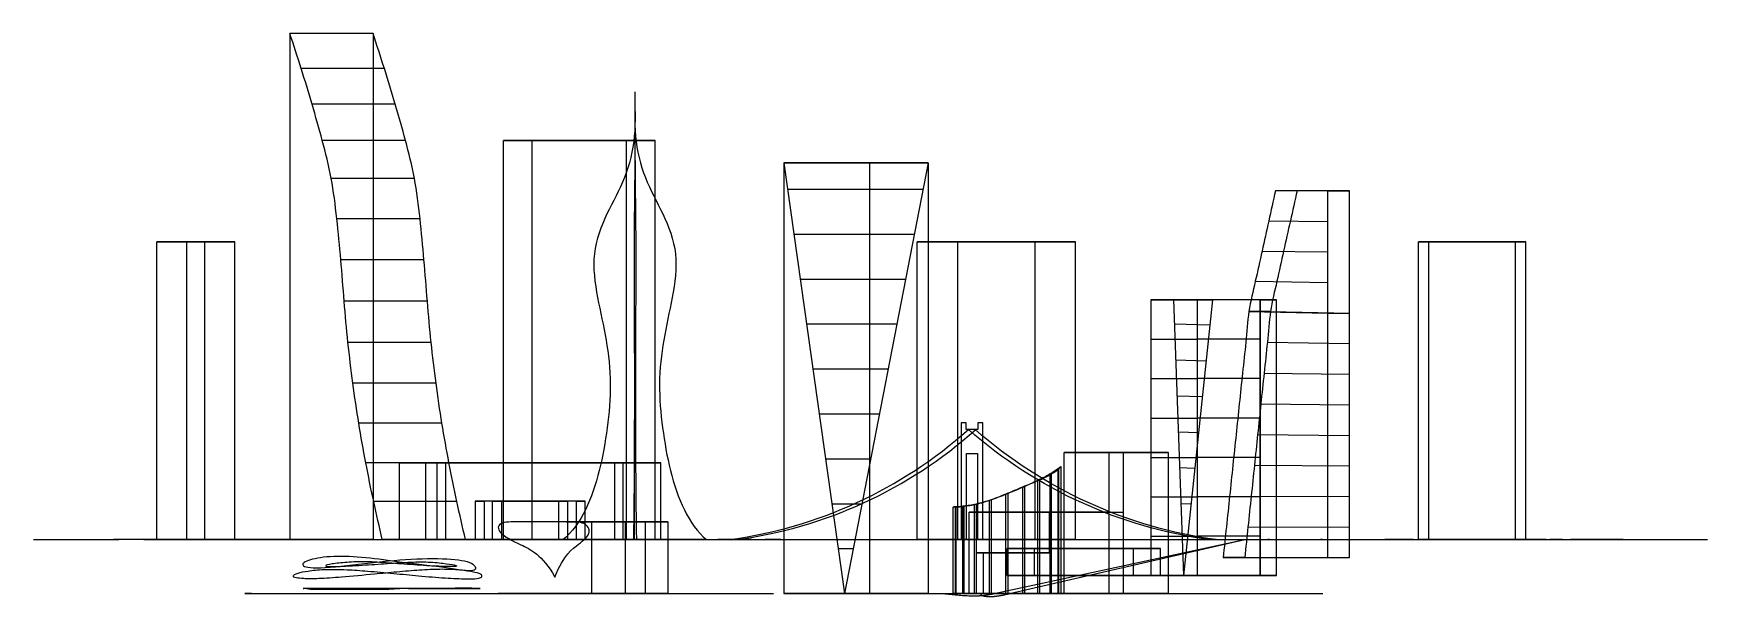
# Model space of a CAD drawing. Header units: metres. Extents: x -146.9 to -53.7, y -6.2 to 25.1.
import ezdxf

# ---------------------------------------------------------------- set-up
doc = ezdxf.new("R2010")
doc.units = ezdxf.units.M
doc.layers.add('road', color=7, linetype='Continuous', true_color=0xffffff)
doc.layers.add('Theme-color-buildings', color=3, linetype='Continuous', true_color=0x00ff00)

msp = doc.modelspace()

# ---------------------------------------------------------------- linework, layer by layer
at = {"layer": 'road'}
for p, q in [((-95.248, 3.426, 386.698), (-95.248, 3.053, 386.698)), ((-94.972, 3.426, 385.823), (-95.248, 3.426, 386.698)), ((-95.248, 3.053, 386.698), (-95.248, -3.067, 386.698)), ((-94.972, 3.053, 385.823), (-94.972, 3.426, 385.823)), ((-94.323, 3.053, 383.762), (-94.972, 3.053, 385.823)), ((-94.323, 3.426, 383.762), (-94.323, 3.053, 383.762)), ((-94.048, 3.426, 382.887), (-94.323, 3.426, 383.762)), ((-94.048, 3.053, 382.887), (-94.048, 3.426, 382.887)), ((-94.048, -3.067, 382.887), (-94.048, 3.053, 382.887)), ((-94.948, 1.728, 385.745), (-94.348, 1.728, 383.84)), ((-94.948, -3.067, 385.745), (-94.948, 1.728, 385.745)), ((-94.348, 1.728, 383.84), (-94.348, -3.067, 383.84)), ((-146.877, -3.067, 384.071), (-142.12, -3.067, 382.082)), ((-133.799, -3.067, 388.908), (-142.415, -3.067, 381.838)), ((-132.268, -3.067, 388.51), (-142.149, -3.067, 380.406)), ((-140.736, -3.067, 396.636), (-133.414, -3.067, 391.392)), ((-112.566, -3.067, 378.19), (-106.905, -3.067, 375.02)), ((-110.257, -3.067, 378.719), (-106.267, -3.067, 376.475)), ((-106.905, -3.067, 375.02), (-108.788, -3.067, 354.347)), ((-106.267, -3.067, 376.475), (-105.791, -3.067, 376.212)), ((-105.278, -3.067, 375.246), (-106.151, -3.067, 365.665)), ((-105.301, -3.067, 364.585), (-86.322, -3.067, 361.77)), ((-95.248, -3.067, 386.698), (-94.948, -3.067, 385.745)), ((-94.348, -3.067, 383.84), (-94.048, -3.067, 382.887)), ((-93.42, -6.067, 396.888), (-79.465, -3.067, 403.144)), ((-92.557, -6.067, 395.082), (-79.47, -3.067, 400.989)), ((-79.705, -3.067, 412.255), (-78.192, -3.067, 406.403)), ((-76.419, -3.067, 398.934), (-75.248, -3.067, 393.653)), ((-73.695, -3.067, 387.276), (-72.461, -3.067, 382.776)), ((-72.461, -3.067, 382.776), (-70.86, -3.067, 377.534)), ((-71.612, -3.067, 387.936), (-70.617, -3.067, 383.159)), ((-70.754, -3.067, 392.012), (-65.875, -3.067, 393.181)), ((-70.08, -3.067, 390.916), (-66.146, -3.067, 391.87)), ((-68.617, -3.067, 375.137), (-68.185, -3.067, 373.581)), ((-62.696, -3.067, 402.728), (-62.848, -3.067, 397.602)), ((-61.119, -3.067, 402.12), (-61.331, -3.067, 398.224)), ((-59.542, -3.067, 393.377), (-53.717, -3.067, 394.591)), ((-58.41, -3.067, 394.839), (-53.865, -3.067, 395.76)), ((-118.967, -6.067, 395.322), (-115.504, -6.067, 396.808)), ((-117.965, -6.067, 394.312), (-115.926, -6.067, 395.188)), ((-115.926, -6.067, 395.188), (-113.286, -6.067, 392.506)), ((-114.467, -6.067, 395.723), (-112.338, -6.067, 393.541)), ((-101.724, -6.067, 394.759), (-100.129, -6.067, 391.511)), ((-100.218, -6.067, 413.131), (-96.314, -6.067, 398.475)), ((-97.694, -6.067, 396.134), (-100.083, -6.067, 395.161)), ((-99.536, -6.067, 393.84), (-98.662, -6.067, 392.042)), ((-97.23, -6.067, 394.762), (-99.536, -6.067, 393.84))]:
    msp.add_line(p, q, dxfattribs=at)
at = {"layer": 'road', "extrusion": (-0.266201, -0.079163, 0.960661)}
for centre in [(-54.637, 9.465, 395.288), (-54.521, 9.494, 393.98)]:
    msp.add_arc(centre, 27.046, 351.44272, 24.17623, dxfattribs=at)
at = {"layer": 'road', "extrusion": (0.276675, 0.009309, -0.960918)}
msp.add_arc((26.468, 33.815, -396.593), 27.148, 189.24957, 221.83574, dxfattribs=at)
at = {"layer": 'road', "extrusion": (0.284952, 0.019505, -0.958343)}
msp.add_arc((29.108, 38.373, -395.042), 27.144, 191.14824, 223.74241, dxfattribs=at)
at = {"layer": 'road', "extrusion": (0, -1, 0)}
for centre, radius, start, end in [((41.467, 643.824, 3.067), 305.449, 233.86712, 239.72541), ((55.821, 667.364, 3.067), 334.638, 236.32041, 239.33936), ((-80.968, 405.609, 3.067), 2.887, 301.37477, 15.95911), ((-77.847, 392.957, 3.067), 2.69, 293.06815, 14.99988), ((284.197, 454.202, 3.067), 361.954, 186.93842, 189.64322), ((-71.015, 393.619, 3.067), 1.628, 181.72572, 279.24351), ((-69.112, 388.535, 3.067), 2.57, 112.12031, 193.46276), ((84.247, 417.519, 3.067), 158.63, 192.50982, 195.49639), ((-70.239, 400.489, 6.067), 25.369, 201.31817, 208.98534)]:
    msp.add_arc(centre, radius, start, end, dxfattribs=at)
at = {"layer": 'road', "extrusion": (0, 1, 0)}
for centre, radius, start, end in [((-245.627, -677.101, -3.067), 1114.632, 69.989741, 71.22637), ((130.759, 387.062, -3.067), 2.091, 43.8162, 118.80863), ((-114.783, -301.801, -3.067), 718.519, 69.973758, 71.353777), ((115.081, 379.301, -3.067), 0.327, 140.79474, 245.28664), ((112.873, 377.635, -3.067), 0.634, 69.49009, 118.96395), ((112.214, 380.581, -3.067), 0.629, 249.74149, 299.43148), ((-65.556, -151.481, -3.067), 560.345, 71.52674, 75.28348), ((110.015, 378.925, -3.067), 0.318, 319.47565, 65.66896), ((-67.523, -153.726, -3.067), 561.775, 71.56289, 75.14536), ((105.155, 365.575, -3.067), 1, 278.43799, 5.20316), ((106.274, 375.337, -3.067), 1, 118.88035, 185.20316), ((67.354, 397.44, -3.067), 4.509, 177.93669, 250.85352), ((58.512, 390.265, -3.067), 3.278, 359.62198, 71.69764)]:
    msp.add_arc(centre, radius, start, end, dxfattribs=at)
at = {"layer": 'road', "extrusion": (2.54481e-15, 1, -3.93901e-16)}
msp.add_open_spline([(-133.799, -3.067, 388.908), (-133.46, -3.067, 389.171), (-132.892, -3.067, 390.257), (-133.145, -3.067, 391.22), (-133.414, -3.067, 391.392)], degree=3, dxfattribs=at)
at = {"layer": 'road', "extrusion": (-7.28809e-16, -1, -1.51408e-15)}
msp.add_open_spline([(-79.47, -3.067, 400.989), (-78.898, -3.067, 401.258), (-77.438, -3.067, 401.185), (-76.571, -3.067, 399.68), (-76.419, -3.067, 398.934)], degree=3, dxfattribs=at)
at = {"layer": 'road', "extrusion": (-5.95318e-18, -1, -2.30515e-16)}
msp.add_open_spline([(-76.498, -3.067, 389.275), (-75.945, -3.067, 389.432), (-74.644, -3.067, 389.227), (-73.858, -3.067, 387.938), (-73.695, -3.067, 387.276)], degree=3, dxfattribs=at)
at = {"layer": 'road', "extrusion": (2.87671e-17, -1, -1.08935e-16)}
msp.add_open_spline([(-66.146, -3.067, 391.87), (-65.4, -3.067, 392.067), (-64.354, -3.067, 391.692), (-63.63, -3.067, 390.647), (-63.249, -3.067, 389.794), (-63.156, -3.067, 389.05), (-63.178, -3.067, 388.578)], degree=3, knots=[0, 0, 0, 0, 2.642357, 3.302946, 3.963535, 5.284713, 5.284713, 5.284713, 5.284713], dxfattribs=at)
at = {"layer": 'road', "extrusion": (9.25745e-17, -1, 3.13494e-17)}
msp.add_open_spline([(-63.178, -3.067, 388.578), (-63.391, -3.067, 383.772), (-63.888, -3.067, 377.981), (-63.763, -3.067, 376.14), (-58.088, -3.067, 373.55)], degree=3, knots=[6.139837, 6.139837, 6.139837, 6.139837, 15.175863, 30.351727, 30.351727, 30.351727, 30.351727], dxfattribs=at)
at = {"layer": 'road', "extrusion": (-1.59746e-15, -1, -1.73318e-16)}
msp.add_open_spline([(-61.79, -3.067, 390.243), (-61.842, -3.067, 389.388), (-61.978, -3.067, 387.203), (-62.182, -3.067, 384.151), (-62.375, -3.067, 381.479), (-62.481, -3.067, 379.913), (-62.507, -3.067, 379.128), (-62.491, -3.067, 378.758), (-62.467, -3.067, 378.548), (-62.42, -3.067, 378.304), (-62.269, -3.067, 377.92), (-61.893, -3.067, 377.453), (-61.262, -3.067, 376.908), (-60.351, -3.067, 376.3), (-59.091, -3.067, 375.614)], degree=3, knots=[10.747573, 10.747573, 10.747573, 10.747573, 13.074413, 16.695908, 19.063273, 20.363454, 20.968499, 21.206299, 21.379405, 21.555529, 21.9031, 22.566304, 23.394401, 28.078996, 28.078996, 28.078996, 28.078996], dxfattribs=at)
at = {"layer": 'road', "extrusion": (2.76312e-16, -1, -5.78851e-16)}
msp.add_open_spline([(-58.41, -3.067, 394.839), (-59.146, -3.067, 394.663), (-60.193, -3.067, 395.057), (-60.904, -3.067, 396.126), (-61.275, -3.067, 396.996), (-61.358, -3.067, 397.75), (-61.331, -3.067, 398.224)], degree=3, knots=[0, 0, 0, 0, 2.657137, 3.321421, 3.985705, 5.314273, 5.314273, 5.314273, 5.314273], dxfattribs=at)
at = {"layer": 'road', "extrusion": (-1.21829e-17, -1, 2.98171e-17)}
msp.add_open_spline([(-134.739, -6.067, 395.932), (-135.635, -6.067, 399.601), (-134.059, -6.067, 403.307), (-131.523, -6.067, 404.627), (-126.437, -6.067, 403.359), (-119.33, -6.067, 395.474), (-110.682, -6.067, 387.325), (-107.463, -6.067, 383.382), (-105.829, -6.067, 382.145), (-105.693, -6.067, 382.047)], degree=3, knots=[0, 0, 0, 0, 5.990306, 11.980613, 17.970919, 23.961225, 29.951531, 35.941838, 36.487453, 36.487453, 36.487453, 36.487453], dxfattribs=at)
at = {"layer": 'road', "extrusion": (0, 1, 0)}
msp.add_open_spline([(-104.787, -6.067, 380.965), (-104, -6.067, 380.562), (-102.044, -6.067, 379.832), (-100.878, -6.067, 378.992), (-101.447, -6.067, 377.807), (-96.848, -6.067, 376.552), (-91.649, -6.067, 374.03), (-86.807, -6.067, 372.956), (-81.885, -6.067, 371.806), (-81.504, -6.067, 371.132)], degree=3, knots=[38.527863, 38.527863, 38.527863, 38.527863, 41.932144, 47.92245, 53.912757, 59.903063, 65.893369, 71.883675, 77.873982, 77.873982, 77.873982, 77.873982], dxfattribs=at)
at = {"layer": 'road', "extrusion": (0, -1, 0)}
msp.add_open_spline([(-102.738, -6.067, 412.856), (-98.33, -6.067, 397.273), (-95.738, -6.067, 389.882), (-93.851, -6.067, 386.568)], degree=3, dxfattribs=at)
at = {"layer": 'road'}
for points in [[(-96.314, -6.067, 398.475), (-96.128, -6.067, 397.841), (-95.94, -6.067, 397.209), (-94.602, -6.322, 396.358), (-94.011, -6.194, 396.623), (-93.42, -6.067, 396.888)], [(-93.873, -6.067, 391.266), (-94.175, -6.067, 392.014), (-94.461, -6.067, 392.77), (-93.998, -6.398, 394.432), (-93.278, -6.233, 394.757), (-92.557, -6.067, 395.082)]]:
    msp.add_open_spline(points, degree=5, dxfattribs=at)
at = {"layer": 'road', "extrusion": (0, 1, 0)}
msp.add_open_spline([(-92.792, -6.067, 385.267), (-88.279, -6.067, 380.096), (-79.337, -6.067, 375.389), (-75.822, -6.067, 372.967), (-75.132, -6.067, 371.274)], degree=3, dxfattribs=at)
at = {"layer": 'Theme-color-buildings'}
for p, q in [((-132.61, 25.092, 379.093), (-132.61, -3.067, 379.093)), ((-127.982, 25.092, 375.988), (-132.61, 25.092, 379.093)), ((-127.982, 25.092, 375.988), (-127.982, -3.067, 375.988)), ((-127.349, 23.144, 376.93), (-131.978, 23.144, 380.035)), ((-126.744, 21.16, 377.832), (-131.373, 21.16, 380.937)), ((-126.174, 19.135, 378.682), (-130.803, 19.135, 381.787)), ((-120.722, 19.135, 356.276), (-119.123, 19.135, 361.777)), ((-113.872, 19.135, 354.285), (-120.722, 19.135, 356.276)), ((-120.722, -3.067, 356.276), (-120.722, 19.135, 356.276)), ((-119.123, 19.135, 361.777), (-112.273, 19.135, 359.786)), ((-119.123, -3.067, 361.777), (-119.123, 19.135, 361.777)), ((-112.273, 19.135, 359.786), (-113.872, 19.135, 354.285)), ((-113.872, -3.067, 354.285), (-113.872, 19.135, 354.285)), ((-112.273, -3.067, 359.786), (-112.273, 19.135, 359.786)), ((-100.453, 17.897, 367.083), (-105.117, 17.897, 370.128)), ((-105.117, 17.897, 370.128), (-97.081, 17.897, 372.248)), ((-105.117, 17.897, 370.128), (-101.746, -6.067, 375.293)), ((-105.117, 17.897, 370.128), (-105.117, -6.067, 370.128)), ((-97.081, 17.897, 372.248), (-101.746, -6.067, 375.293)), ((-97.081, 17.897, 372.248), (-100.453, 17.897, 367.083)), ((-100.35, 17.897, 367.24), (-100.35, -6.067, 367.24)), ((-97.081, 17.897, 372.248), (-97.081, -6.067, 372.248)), ((-125.68, 17.033, 379.418), (-130.309, 17.033, 382.523)), ((-104.911, 16.433, 370.443), (-97.366, 16.433, 372.434)), ((-76.558, 16.342, 380.053), (-77.759, 16.342, 384.907)), ((-74.847, 16.342, 385.627), (-77.759, 16.342, 384.907)), ((-73.646, 16.342, 380.774), (-76.558, 16.342, 380.053)), ((-74.847, 16.342, 385.627), (-73.646, 16.342, 380.774)), ((-74.847, -4.067, 385.627), (-74.847, 16.342, 385.627)), ((-73.646, -4.067, 380.774), (-73.646, 16.342, 380.774)), ((-125.367, 14.789, 379.885), (-129.996, 14.789, 382.99)), ((-78.133, 14.664, 384.815), (-74.847, 14.641, 385.627)), ((-140.018, -3.067, 379.493), (-140.018, 13.503, 379.493)), ((-138.346, 13.503, 375.11), (-140.018, 13.503, 379.493)), ((-140.018, 13.503, 379.493), (-137.341, 13.503, 380.514)), ((-138.346, -3.067, 375.11), (-138.346, 13.503, 375.11)), ((-135.67, 13.503, 376.131), (-138.346, 13.503, 375.11)), ((-137.341, -3.067, 380.514), (-137.341, 13.503, 380.514)), ((-137.341, 13.503, 380.514), (-135.67, 13.503, 376.131)), ((-135.67, -3.067, 376.131), (-135.67, 13.503, 376.131)), ((-104.56, 13.933, 370.982), (-97.852, 13.933, 372.751)), ((-97.698, -3.067, 356.037), (-97.698, 13.503, 356.037)), ((-91.139, 13.503, 353.232), (-97.698, 13.503, 356.037)), ((-97.698, 13.503, 356.037), (-95.445, 13.503, 361.304)), ((-95.445, -3.067, 361.304), (-95.445, 13.503, 361.304)), ((-95.445, 13.503, 361.304), (-88.886, 13.503, 358.499)), ((-91.139, -3.067, 353.232), (-91.139, 13.503, 353.232)), ((-88.886, 13.503, 358.499), (-91.139, 13.503, 353.232)), ((-88.886, -3.067, 358.499), (-88.886, 13.503, 358.499)), ((-69.227, 13.503, 380.023), (-69.805, 13.503, 382.828)), ((-69.805, 13.503, 382.828), (-64.405, 13.503, 383.941)), ((-69.805, -3.067, 382.828), (-69.805, 13.503, 382.828)), ((-63.827, 13.503, 381.136), (-69.227, 13.503, 380.023)), ((-69.227, -3.067, 380.023), (-69.227, 13.503, 380.023)), ((-64.405, 13.503, 383.941), (-63.827, 13.503, 381.136)), ((-64.405, -3.067, 383.941), (-64.405, 13.503, 383.941)), ((-63.827, -3.067, 381.136), (-63.827, 13.503, 381.136)), ((-125.145, 12.5, 380.216), (-129.774, 12.5, 383.321)), ((-78.507, 12.986, 384.722), (-74.847, 12.941, 385.627)), ((-104.208, 11.433, 371.521), (-98.339, 11.433, 373.069)), ((-78.881, 11.308, 384.629), (-74.847, 11.24, 385.627)), ((-84.698, 10.274, 396.414), (-82.114, 10.274, 397.111)), ((-83.444, 10.274, 391.762), (-84.698, 10.274, 396.414)), ((-84.698, 10.274, 396.414), (-84.698, -5.067, 396.414)), ((-82.114, 10.274, 397.111), (-84.698, 10.274, 396.414)), ((-84.698, 10.274, 396.414), (-84.698, -5.067, 396.414)), ((-83.444, 10.274, 391.762), (-82.873, -5.067, 389.646)), ((-83.444, 10.274, 391.762), (-81.258, 10.274, 390.082)), ((-81.258, 10.274, 390.082), (-82.873, -5.067, 389.646)), ((-82.114, 10.274, 397.111), (-82.114, -5.067, 397.111)), ((-78.618, 10.274, 394.423), (-82.114, 10.274, 397.111)), ((-82.114, 10.274, 397.111), (-82.114, -5.067, 397.111)), ((-77.706, 10.274, 391.039), (-81.258, 10.274, 390.082)), ((-78.618, 10.274, 394.423), (-77.706, 10.274, 391.039)), ((-78.618, 10.274, 394.423), (-78.618, -5.067, 394.423)), ((-78.618, -5.067, 394.423), (-78.618, 10.274, 394.423)), ((-77.706, -5.067, 391.039), (-77.706, 10.274, 391.039)), ((-124.958, 10.198, 380.495), (-129.587, 10.198, 383.6)), ((-79.235, 9.627, 384.542), (-74.847, 9.539, 385.627)), ((-78.034, 9.627, 379.688), (-79.235, 9.627, 384.542)), ((-78.034, 9.627, 379.688), (-73.646, 9.539, 380.774)), ((-74.847, 9.539, 385.627), (-73.646, 9.539, 380.774)), ((-103.856, 8.933, 372.06), (-98.826, 8.933, 373.387)), ((-83.394, 8.946, 391.578), (-81.405, 8.88, 390.042)), ((-124.745, 7.905, 380.812), (-129.374, 7.905, 383.917)), ((-84.698, 8.082, 396.414), (-82.114, 8.082, 397.111)), ((-78.618, 8.082, 394.423), (-82.114, 8.082, 397.111)), ((-78.213, 7.915, 379.644), (-73.646, 7.838, 380.774)), ((-83.32, 6.944, 391.302), (-81.615, 6.887, 389.985)), ((-124.476, 5.637, 381.213), (-129.105, 5.637, 384.318)), ((-103.504, 6.433, 372.599), (-99.312, 6.433, 373.705)), ((-84.698, 5.891, 396.414), (-82.114, 5.891, 397.111)), ((-78.618, 5.891, 394.423), (-82.114, 5.891, 397.111)), ((-78.393, 6.203, 379.6), (-73.646, 6.137, 380.774)), ((-83.245, 4.942, 391.026), (-81.824, 4.895, 389.929)), ((-103.153, 3.933, 373.138), (-99.799, 3.933, 374.022)), ((-78.573, 4.491, 379.555), (-73.646, 4.437, 380.774)), ((-124.144, 3.404, 381.709), (-128.773, 3.404, 384.814)), ((-84.698, 3.699, 396.414), (-82.114, 3.699, 397.111)), ((-83.171, 2.94, 390.75), (-82.034, 2.902, 389.872)), ((-78.618, 3.699, 394.423), (-82.114, 3.699, 397.111)), ((-78.752, 2.78, 379.511), (-73.646, 2.736, 380.774)), ((-123.754, 1.21, 382.29), (-128.382, 1.21, 385.395)), ((-126.499, 1.21, 368.58), (-125.034, 1.21, 372.991)), ((-113.437, 1.21, 364.244), (-126.499, 1.21, 368.58)), ((-126.499, -3.067, 368.58), (-126.499, 1.21, 368.58)), ((-125.034, -3.067, 372.991), (-125.034, 1.21, 372.991)), ((-125.034, 1.21, 372.991), (-111.972, 1.21, 368.655)), ((-124.416, -3.067, 369.562), (-124.416, 1.21, 369.562)), ((-124.416, 1.21, 369.562), (-123.952, 1.21, 370.959)), ((-114.519, 1.21, 366.276), (-124.416, 1.21, 369.562)), ((-123.952, 1.21, 370.959), (-114.055, 1.21, 367.673)), ((-123.952, 1.21, 370.959), (-123.952, -3.067, 370.959)), ((-114.519, -3.067, 366.276), (-114.519, 1.21, 366.276)), ((-114.055, 1.21, 367.673), (-114.519, 1.21, 366.276)), ((-114.055, -3.067, 367.673), (-114.055, 1.21, 367.673)), ((-111.972, 1.21, 368.655), (-113.437, 1.21, 364.244)), ((-113.437, -3.067, 364.244), (-113.437, 1.21, 364.244)), ((-111.972, -3.067, 368.655), (-111.972, 1.21, 368.655)), ((-102.801, 1.433, 373.677), (-100.286, 1.433, 374.34)), ((-89.693, -6.067, 403.971), (-89.693, 0.988, 403.971)), ((-89.516, -6.067, 366.883), (-89.516, 1.788, 366.883)), ((-87.015, 1.788, 363.783), (-89.516, 1.788, 366.883)), ((-89.516, 1.788, 366.883), (-86.222, 1.788, 369.12)), ((-87.015, -6.067, 363.783), (-87.015, 1.788, 363.783)), ((-83.721, 1.788, 366.021), (-87.015, 1.788, 363.783)), ((-86.222, -6.067, 369.12), (-86.222, 1.788, 369.12)), ((-86.222, 1.788, 369.12), (-83.721, 1.788, 366.021)), ((-84.698, 1.507, 396.414), (-82.114, 1.507, 397.111)), ((-83.721, -6.067, 366.021), (-83.721, 1.788, 366.021)), ((-83.097, 0.938, 390.474), (-82.244, 0.91, 389.816)), ((-78.618, 1.507, 394.423), (-82.114, 1.507, 397.111)), ((-78.932, 1.068, 379.466), (-73.646, 1.035, 380.774)), ((-90.982, -6.067, 406.371), (-90.982, 0.225, 406.371)), ((-90.878, -6.067, 401.518), (-90.878, 0.262, 401.518)), ((-90.304, -6.067, 405.722), (-90.304, 0.585, 405.722)), ((-90.228, -6.067, 402.196), (-90.228, 0.588, 402.196)), ((-89.86, -6.067, 404.895), (-89.86, 0.873, 404.895)), ((-89.82, -6.067, 403.041), (-89.82, 0.869, 403.041)), ((-122.29, -0.929, 367.183), (-121.79, -0.929, 368.69)), ((-117.645, -0.929, 365.641), (-122.29, -0.929, 367.183)), ((-122.29, -0.929, 367.183), (-122.29, -3.067, 367.183)), ((-121.79, -0.929, 368.69), (-121.79, -3.067, 368.69)), ((-117.145, -0.929, 367.148), (-121.79, -0.929, 368.69)), ((-116.681, -0.929, 368.545), (-121.326, -0.929, 370.087)), ((-121.326, -0.929, 370.087), (-120.826, -0.929, 371.594)), ((-121.326, -3.067, 370.087), (-121.326, -0.929, 370.087)), ((-121.209, -0.929, 368.497), (-117.145, -0.929, 367.148)), ((-120.826, -0.929, 371.594), (-120.826, -3.067, 371.594)), ((-116.181, -0.929, 370.052), (-120.826, -0.929, 371.594)), ((-117.645, -0.929, 365.641), (-117.145, -0.929, 367.148)), ((-117.645, -3.067, 365.641), (-117.645, -0.929, 365.641)), ((-117.145, -3.067, 367.148), (-117.145, -0.929, 367.148)), ((-116.681, -0.929, 368.545), (-116.181, -0.929, 370.052)), ((-116.681, -0.929, 368.545), (-116.681, -3.067, 368.545)), ((-116.181, -3.067, 370.052), (-116.181, -0.929, 370.052)), ((-93.681, -6.067, 406.74), (-93.681, -0.883, 406.74)), ((-93.558, -6.067, 401.035), (-93.558, -0.837, 401.035)), ((-92.757, -6.067, 406.906), (-92.757, -0.548, 406.906)), ((-92.628, -6.067, 400.908), (-92.628, -0.466, 400.908)), ((-91.827, -6.067, 406.779), (-91.827, -0.16, 406.779)), ((-91.705, -6.067, 401.074), (-91.705, -0.082, 401.074)), ((-84.698, -0.684, 396.414), (-82.114, -0.684, 397.111)), ((-78.618, -0.684, 394.423), (-82.114, -0.684, 397.111)), ((-79.111, -0.644, 379.422), (-73.646, -0.666, 380.774)), ((-123.315, -0.946, 382.944), (-127.944, -0.946, 386.049)), ((-102.449, -1.067, 374.215), (-100.772, -1.067, 374.658)), ((-95.692, -6.067, 403.843), (-95.692, -1.251, 403.843)), ((-95.565, -6.067, 404.773), (-95.565, -1.245, 404.773)), ((-95.525, -6.067, 402.919), (-95.525, -1.246, 402.919)), ((-95.157, -6.067, 405.618), (-95.157, -1.212, 405.618)), ((-95.081, -6.067, 402.092), (-95.081, -1.212, 402.092)), ((-94.798, -1.542, 364.941), (-94.401, -1.542, 367.61)), ((-94.798, -6.067, 364.941), (-94.798, -1.542, 364.941)), ((-94.508, -6.067, 406.296), (-94.508, -1.107, 406.296)), ((-94.404, -6.067, 401.443), (-94.404, -1.095, 401.443)), ((-94.401, -1.542, 367.61), (-90.352, -1.542, 370.36)), ((-94.401, -3.805, 367.61), (-94.401, -1.542, 367.61)), ((-90.352, -1.542, 370.36), (-90.352, -3.805, 370.36)), ((-89.516, -6.067, 366.883), (-89.516, -1.542, 366.883)), ((-87.015, -6.067, 363.783), (-87.015, -1.542, 363.783)), ((-86.222, -6.067, 369.12), (-86.222, -1.542, 369.12)), ((-83.022, -1.064, 390.198), (-82.454, -1.083, 389.759)), ((-115.814, -2.067, 384.681), (-112.844, -2.067, 387.122)), ((-115.814, -2.067, 384.681), (-115.814, -6.067, 384.681)), ((-111.58, -2.067, 384.791), (-113.952, -2.067, 381.816)), ((-113.952, -2.067, 381.816), (-113.952, -6.067, 381.816)), ((-112.844, -2.067, 387.122), (-111.58, -2.067, 384.791)), ((-112.844, -2.067, 387.122), (-112.844, -6.067, 387.122)), ((-111.58, -2.067, 384.791), (-111.58, -6.067, 384.791)), ((-79.291, -2.356, 379.377), (-73.646, -2.367, 380.774)), ((-138.346, -3.067, 375.11), (-140.018, -3.067, 379.493)), ((-140.018, -3.067, 379.493), (-137.341, -3.067, 380.514)), ((-135.67, -3.067, 376.131), (-138.346, -3.067, 375.11)), ((-137.341, -3.067, 380.514), (-135.67, -3.067, 376.131)), ((-132.61, -3.067, 379.093), (-127.465, -3.067, 386.763)), ((-127.982, -3.067, 375.988), (-132.61, -3.067, 379.093)), ((-127.982, -3.067, 375.988), (-122.836, -3.067, 383.658)), ((-122.836, -3.067, 383.658), (-127.465, -3.067, 386.763)), ((-122.29, -3.067, 367.183), (-126.499, -3.067, 368.58)), ((-126.499, -3.067, 368.58), (-125.034, -3.067, 372.991)), ((-125.034, -3.067, 372.991), (-120.826, -3.067, 371.594)), ((-123.952, -3.067, 370.959), (-124.416, -3.067, 369.562)), ((-124.416, -3.067, 369.562), (-121.79, -3.067, 368.69)), ((-121.326, -3.067, 370.087), (-123.952, -3.067, 370.959)), ((-121.79, -3.067, 368.69), (-122.29, -3.067, 367.183)), ((-120.826, -3.067, 371.594), (-121.326, -3.067, 370.087)), ((-120.722, -3.067, 356.276), (-119.123, -3.067, 361.777)), ((-113.872, -3.067, 354.285), (-120.722, -3.067, 356.276)), ((-119.123, -3.067, 361.777), (-112.273, -3.067, 359.786)), ((-117.645, -3.067, 365.641), (-117.145, -3.067, 367.148)), ((-113.437, -3.067, 364.244), (-117.645, -3.067, 365.641)), ((-117.145, -3.067, 367.148), (-114.519, -3.067, 366.276)), ((-116.681, -3.067, 368.545), (-116.181, -3.067, 370.052)), ((-114.055, -3.067, 367.673), (-116.681, -3.067, 368.545)), ((-116.181, -3.067, 370.052), (-111.972, -3.067, 368.655)), ((-114.519, -3.067, 366.276), (-114.055, -3.067, 367.673)), ((-112.273, -3.067, 359.786), (-113.872, -3.067, 354.285)), ((-111.972, -3.067, 368.655), (-113.437, -3.067, 364.244)), ((-102.097, -3.567, 374.754), (-101.259, -3.567, 374.975)), ((-91.139, -3.067, 353.232), (-97.698, -3.067, 356.037)), ((-97.698, -3.067, 356.037), (-95.445, -3.067, 361.304)), ((-95.445, -3.067, 361.304), (-88.886, -3.067, 358.499)), ((-91.173, -3.567, 388.254), (-92.689, -3.567, 393.486)), ((-92.689, -3.567, 393.486), (-85.668, -3.567, 395.521)), ((-92.689, -5.067, 393.486), (-92.689, -3.567, 393.486)), ((-84.152, -3.567, 390.289), (-91.173, -3.567, 388.254)), ((-91.173, -5.067, 388.254), (-91.173, -3.567, 388.254)), ((-88.886, -3.067, 358.499), (-91.139, -3.067, 353.232)), ((-85.668, -3.567, 395.521), (-84.152, -3.567, 390.289)), ((-85.668, -5.067, 395.521), (-85.668, -3.567, 395.521)), ((-84.698, -2.876, 396.414), (-82.114, -2.876, 397.111)), ((-84.152, -5.067, 390.289), (-84.152, -3.567, 390.289)), ((-82.948, -3.066, 389.922), (-82.663, -3.075, 389.703)), ((-78.618, -2.876, 394.423), (-82.114, -2.876, 397.111)), ((-69.227, -3.067, 380.023), (-69.805, -3.067, 382.828)), ((-69.805, -3.067, 382.828), (-64.405, -3.067, 383.941)), ((-63.827, -3.067, 381.136), (-69.227, -3.067, 380.023)), ((-64.405, -3.067, 383.941), (-63.827, -3.067, 381.136)), ((-90.352, -3.805, 370.36), (-94.401, -3.805, 367.61)), ((-94.401, -3.805, 367.61), (-94.004, -3.805, 370.278)), ((-94.004, -6.067, 370.278), (-94.004, -3.805, 370.278)), ((-79.471, -4.067, 379.333), (-80.671, -4.067, 384.187)), ((-80.671, -4.067, 384.187), (-74.847, -4.067, 385.627)), ((-79.471, -4.067, 379.333), (-73.646, -4.067, 380.774)), ((-74.847, -4.067, 385.627), (-73.646, -4.067, 380.774)), ((-91.173, -5.067, 388.254), (-92.689, -5.067, 393.486)), ((-92.689, -5.067, 393.486), (-85.668, -5.067, 395.521)), ((-84.152, -5.067, 390.289), (-91.173, -5.067, 388.254)), ((-85.668, -5.067, 395.521), (-84.152, -5.067, 390.289)), ((-84.698, -5.067, 396.414), (-82.114, -5.067, 397.111)), ((-82.873, -5.067, 389.646), (-84.698, -5.067, 396.414)), ((-84.698, -5.067, 396.414), (-82.114, -5.067, 397.111)), ((-77.706, -5.067, 391.039), (-82.873, -5.067, 389.646)), ((-82.114, -5.067, 397.111), (-78.618, -5.067, 394.423)), ((-78.618, -5.067, 394.423), (-77.706, -5.067, 391.039)), ((-115.814, -6.067, 384.681), (-112.844, -6.067, 387.122)), ((-111.58, -6.067, 384.791), (-113.952, -6.067, 381.816)), ((-112.844, -6.067, 387.122), (-111.58, -6.067, 384.791)), ((-100.453, -6.067, 367.083), (-105.117, -6.067, 370.128)), ((-105.117, -6.067, 370.128), (-101.746, -6.067, 375.293)), ((-101.746, -6.067, 375.293), (-97.081, -6.067, 372.248)), ((-97.081, -6.067, 372.248), (-100.453, -6.067, 367.083)), ((-94.798, -6.067, 364.941), (-94.004, -6.067, 370.278)), ((-89.516, -6.067, 366.883), (-87.015, -6.067, 363.783)), ((-86.222, -6.067, 369.12), (-89.516, -6.067, 366.883)), ((-87.015, -6.067, 363.783), (-89.516, -6.067, 366.883)), ((-89.516, -6.067, 366.883), (-86.222, -6.067, 369.12)), ((-83.721, -6.067, 366.021), (-87.015, -6.067, 363.783)), ((-86.222, -6.067, 369.12), (-83.721, -6.067, 366.021))]:
    msp.add_line(p, q, dxfattribs=at)
at = {"layer": 'Theme-color-buildings', "extrusion": (0, 1, 0)}
msp.add_circle((92.693, 403.907, -6.067), 3, dxfattribs=at)
msp.add_circle((92.693, 403.907, -6.067), 3, dxfattribs=at)
for centre, radius, start, end in [((89.123, 376.354, -1.542), 12.746, 260.48301, 296.43821), ((91.946, 357.541, -1.542), 12.917, 97.0879, 116.30697), ((91.89, 357.4, -3.805), 13.051, 80.67825, 96.76763), ((89.123, 376.354, -6.067), 12.746, 260.48301, 296.43821), ((91.897, 357.707, -6.067), 12.746, 80.48301, 116.43821)]:
    msp.add_arc(centre, radius, start, end, dxfattribs=at)
at = {"layer": 'Theme-color-buildings', "extrusion": (0, -1, 0)}
for centre, start, end in [((-117.564, 369.488, 3.067), 4.71594, 87.74076), ((-117.746, 377.982, 3.067), 274.71594, 357.74076), ((-109.252, 378.164, 3.067), 184.71594, 267.74076), ((-109.07, 369.67, 3.067), 94.71594, 177.74076)]:
    msp.add_arc(centre, 4.256, start, end, dxfattribs=at)
at = {"layer": 'Theme-color-buildings', "extrusion": (0.830451, -5.62213e-16, -0.557092)}
msp.add_open_spline([(-127.465, -3.067, 386.763), (-127.63, -2.366, 386.517), (-127.95, -0.952, 386.04), (-128.39, 1.203, 385.383), (-128.782, 3.398, 384.799), (-129.116, 5.631, 384.302), (-129.384, 7.901, 383.902), (-129.592, 10.196, 383.592), (-129.767, 12.503, 383.331), (-129.985, 14.791, 383.006), (-130.269, 17.066, 382.584), (-130.795, 19.144, 381.799), (-131.368, 21.166, 380.945), (-131.973, 23.15, 380.042), (-132.396, 24.448, 379.413), (-132.61, 25.092, 379.093)], degree=3, dxfattribs=at)
at = {"layer": 'Theme-color-buildings', "extrusion": (0.830451, -1.92759e-15, -0.557092)}
msp.add_open_spline([(-122.836, -3.067, 383.658), (-123.001, -2.366, 383.411), (-123.321, -0.952, 382.934), (-123.762, 1.203, 382.278), (-124.153, 3.398, 381.694), (-124.487, 5.631, 381.197), (-124.756, 7.901, 380.797), (-124.963, 10.196, 380.487), (-125.138, 12.503, 380.226), (-125.356, 14.791, 379.901), (-125.64, 17.066, 379.478), (-126.166, 19.144, 378.694), (-126.739, 21.166, 377.84), (-127.345, 23.15, 376.937), (-127.767, 24.448, 376.308), (-127.982, 25.092, 375.988)], degree=3, dxfattribs=at)
at = {"layer": 'Theme-color-buildings', "extrusion": (0.021437, -4.4981e-14, -0.99977)}
msp.add_open_spline([(-113.408, 21.841, 373.826), (-113.421, 21.024, 373.826), (-113.316, 19.357, 373.828), (-113.907, 16.994, 373.815), (-114.998, 15.111, 373.792), (-115.867, 12.875, 373.773), (-115.52, 10.37, 373.781), (-114.963, 8.063, 373.793), (-114.699, 5.603, 373.798), (-114.915, 3.147, 373.794), (-115.336, 0.757, 373.785), (-116.077, -1.484, 373.769), (-116.9, -2.663, 373.751), (-117.396, -3.067, 373.741)], degree=3, dxfattribs=at)
at = {"layer": 'Theme-color-buildings', "extrusion": (-0.99977, -1.3823e-15, -0.021437)}
msp.add_open_spline([(-113.408, 21.841, 373.826), (-113.408, 21.024, 373.839), (-113.406, 19.357, 373.734), (-113.419, 16.994, 374.325), (-113.442, 15.111, 375.416), (-113.461, 12.875, 376.285), (-113.453, 10.37, 375.938), (-113.441, 8.063, 375.381), (-113.436, 5.603, 375.117), (-113.44, 3.147, 375.333), (-113.449, 0.757, 375.754), (-113.465, -1.484, 376.495), (-113.483, -2.663, 377.318), (-113.494, -3.067, 377.814)], degree=3, dxfattribs=at)
at = {"layer": 'Theme-color-buildings', "extrusion": (-0.021437, 2.41678e-15, 0.99977)}
msp.add_open_spline([(-113.408, 21.841, 373.826), (-113.395, 21.024, 373.826), (-113.501, 19.357, 373.824), (-112.909, 16.994, 373.837), (-111.818, 15.111, 373.86), (-110.949, 12.875, 373.879), (-111.296, 10.37, 373.871), (-111.853, 8.063, 373.859), (-112.117, 5.603, 373.854), (-111.901, 3.147, 373.858), (-111.48, 0.757, 373.867), (-110.739, -1.484, 373.883), (-109.916, -2.663, 373.901), (-109.42, -3.067, 373.912)], degree=3, dxfattribs=at)
at = {"layer": 'Theme-color-buildings', "extrusion": (0.99977, -1.07046e-15, 0.021437)}
msp.add_open_spline([(-113.408, 21.841, 373.826), (-113.408, 21.024, 373.813), (-113.41, 19.357, 373.919), (-113.397, 16.994, 373.327), (-113.374, 15.111, 372.236), (-113.355, 12.875, 371.367), (-113.363, 10.37, 371.714), (-113.375, 8.063, 372.271), (-113.38, 5.603, 372.535), (-113.376, 3.147, 372.319), (-113.367, 0.757, 371.898), (-113.351, -1.484, 371.157), (-113.333, -2.663, 370.334), (-113.323, -3.067, 369.838)], degree=3, dxfattribs=at)
at = {"layer": 'Theme-color-buildings', "extrusion": (-0.240126, -1.14012e-14, 0.970742)}
msp.add_open_spline([(-77.759, 16.342, 384.907), (-77.884, 15.783, 384.876), (-78.133, 14.664, 384.815), (-78.509, 12.987, 384.722), (-78.874, 11.307, 384.631), (-79.283, 9.635, 384.53), (-79.401, 7.913, 384.501), (-79.597, 6.204, 384.452), (-79.772, 4.491, 384.409), (-79.953, 2.78, 384.364), (-80.132, 1.068, 384.32), (-80.312, -0.644, 384.276), (-80.492, -2.356, 384.231), (-80.611, -3.497, 384.202), (-80.671, -4.067, 384.187)], degree=3, dxfattribs=at)
at = {"layer": 'Theme-color-buildings', "extrusion": (-0.240126, 1.4177e-14, 0.970742)}
msp.add_open_spline([(-76.558, 16.342, 380.053), (-76.683, 15.783, 380.023), (-76.932, 14.664, 379.961), (-77.309, 12.987, 379.868), (-77.673, 11.307, 379.778), (-78.082, 9.635, 379.676), (-78.2, 7.913, 379.647), (-78.397, 6.204, 379.599), (-78.572, 4.491, 379.555), (-78.752, 2.78, 379.511), (-78.932, 1.068, 379.466), (-79.111, -0.644, 379.422), (-79.291, -2.356, 379.377), (-79.411, -3.497, 379.348), (-79.471, -4.067, 379.333)], degree=3, dxfattribs=at)
at = {"layer": 'Theme-color-buildings'}
for points in [[(-89.693, 0.988, 403.971), (-89.687, 0.988, 403.657), (-89.773, 0.898, 403.027), (-90.187, 0.592, 402.168), (-90.848, 0.263, 401.479), (-91.688, -0.072, 401.027), (-92.627, -0.466, 400.858), (-93.573, -0.859, 400.987), (-94.432, -1.121, 401.402), (-95.121, -1.225, 402.062), (-95.572, -1.249, 402.903), (-95.742, -1.252, 403.842), (-95.613, -1.249, 404.787), (-95.198, -1.224, 405.646), (-94.538, -1.129, 406.335), (-93.697, -0.904, 406.787), (-92.758, -0.556, 406.956), (-91.813, -0.158, 406.827), (-90.953, 0.229, 406.412), (-90.264, 0.595, 405.752), (-89.813, 0.903, 404.911), (-89.7, 0.989, 404.285), (-89.693, 0.988, 403.971)], [(-131.114, -4.635, 399.289), (-131.668, -4.637, 398.653), (-132.1, -4.463, 397.076), (-131.486, -4.134, 394.6), (-130.023, -3.949, 392.76), (-128.174, -4.07, 391.702), (-126.142, -4.381, 391.232), (-123.814, -4.62, 391.984), (-122.12, -4.95, 393.91), (-122.305, -4.312, 396.895), (-123.703, -4.106, 399.195), (-126.131, -4.113, 400.754), (-128.775, -4.449, 400.89), (-130.559, -4.632, 399.924), (-131.114, -4.635, 399.289)], [(-130.225, -4.569, 398.25), (-130.523, -4.57, 397.872), (-130.73, -4.521, 396.935), (-130.335, -4.423, 395.638), (-129.46, -4.318, 394.458), (-128.389, -4.28, 393.495), (-127.132, -4.364, 392.763), (-125.727, -4.468, 392.428), (-124.234, -4.565, 392.52), (-123.196, -4.577, 393.707), (-123.38, -4.473, 395.211), (-124.041, -4.382, 396.492), (-125.01, -4.285, 397.571), (-126.178, -4.322, 398.427), (-127.51, -4.417, 399), (-128.941, -4.514, 399.203), (-129.927, -4.568, 398.628), (-130.225, -4.569, 398.25)]]:
    msp.add_open_spline(points, degree=3, dxfattribs=at)
for points, knots in [([(-113.952, -2.067, 381.816), (-114.648, -2.067, 382.049), (-116.092, -2.067, 382.592), (-117.986, -2.067, 383.502), (-119.754, -2.067, 384.468), (-121.058, -2.067, 386.068), (-121.075, -2.695, 388.461), (-119.762, -3.368, 390.687), (-118.581, -3.885, 392.027), (-117.86, -5.147, 392.622)], [41.244796, 41.244796, 41.244796, 41.244796, 45.84185, 50.908921, 54.432027, 58.434608, 63.180655, 68.419039, 74.262151, 74.262151, 74.262151, 74.262151]), ([(-117.86, -5.147, 392.622), (-117.344, -3.885, 392.288), (-116.557, -3.368, 391.493), (-115.782, -2.695, 390.059), (-116.149, -2.067, 388.562), (-117.133, -2.067, 387.64), (-117.351, -2.067, 386.18), (-116.53, -2.067, 385.323), (-116.028, -2.067, 384.843), (-115.814, -2.067, 384.681)], [0, 0, 0, 0, 3.849963, 6.934127, 9.716504, 12.73324, 15.221683, 17.953928, 19.643315, 19.643315, 19.643315, 19.643315]), ([(-129.737, -5.153, 400.86), (-129.154, -5.106, 401.093), (-128.106, -5.01, 401.293), (-126.626, -4.861, 401.126), (-125.375, -4.763, 400.754), (-124.22, -4.702, 400.071), (-123.198, -4.742, 399.107), (-122.423, -4.852, 397.902), (-121.922, -4.98, 396.511), (-121.896, -5.157, 395.111), (-122.151, -5.241, 393.775), (-122.773, -5.252, 392.517), (-123.945, -5.21, 391.558), (-125.375, -5.087, 391.034), (-126.864, -4.942, 390.952), (-128.223, -4.816, 391.191), (-129.556, -4.722, 391.773), (-130.713, -4.708, 392.651), (-131.616, -4.804, 393.813), (-132.256, -4.938, 395.196), (-132.504, -5.084, 396.67), (-132.319, -5.192, 398.05), (-131.845, -5.249, 399.19), (-131.01, -5.246, 400.197), (-130.193, -5.189, 400.677), (-129.737, -5.153, 400.86)], [0, 0, 0, 0, 3.526808, 5.89032, 8.390121, 10.844302, 13.389783, 16.238953, 18.869567, 21.649866, 24.074957, 26.509575, 29.39322, 32.372265, 34.980006, 37.757663, 40.101473, 43.135805, 45.834761, 48.331725, 51.700358, 54.141031, 56.10655, 58.600512, 61.362752, 61.362752, 61.362752, 61.362752]), ([(-129.625, -5.78, 400.169), (-129.119, -5.78, 400.384), (-127.943, -5.779, 400.635), (-126.275, -5.78, 400.501), (-124.799, -5.778, 399.816), (-123.65, -5.788, 398.939), (-122.755, -5.753, 397.806), (-122.192, -5.786, 396.61), (-121.967, -5.778, 395.354), (-122.045, -5.78, 394.136), (-122.464, -5.779, 393.049), (-123.078, -5.78, 392.249), (-123.773, -5.779, 391.784), (-124.451, -5.78, 391.425), (-125.166, -5.778, 391.302), (-125.849, -5.783, 391.151), (-126.485, -5.765, 391.177), (-127.051, -5.825, 391.212), (-127.742, -5.81, 391.33), (-128.427, -5.817, 391.59), (-129.151, -5.815, 392.003), (-129.822, -5.816, 392.435), (-130.3, -5.815, 392.926), (-130.756, -5.816, 393.457), (-131.129, -5.811, 393.981), (-131.471, -5.83, 394.631), (-131.703, -5.762, 395.319), (-131.866, -5.784, 396.05), (-131.874, -5.778, 396.806), (-131.818, -5.78, 397.498), (-131.611, -5.779, 398.112), (-131.379, -5.78, 398.664), (-131.005, -5.78, 399.213), (-130.444, -5.78, 399.75), (-129.92, -5.78, 400.044), (-129.625, -5.78, 400.169)], [0, 0, 0, 0, 3.096788, 6.669815, 9.217998, 12.168609, 14.736988, 17.289995, 19.536464, 21.866394, 24.07733, 26.013592, 27.43758, 28.768034, 30.298872, 31.494867, 32.697441, 33.859868, 34.708071, 36.634158, 37.949951, 39.409862, 41.111501, 41.786204, 43.35826, 44.722114, 45.908563, 47.457048, 48.911291, 50.161175, 51.349168, 52.540793, 53.526196, 55.073834, 56.875544, 56.875544, 56.875544, 56.875544])]:
    msp.add_open_spline(points, degree=3, knots=knots, dxfattribs=at)
at = {"layer": 'Theme-color-buildings', "extrusion": (0, -1, 0)}
msp.add_open_spline([(-113.952, -6.067, 381.816), (-114.648, -6.067, 382.049), (-116.092, -6.067, 382.592), (-117.986, -6.067, 383.502), (-119.754, -6.067, 384.468), (-121.058, -6.067, 386.068), (-121.075, -6.067, 388.461), (-119.762, -6.067, 390.687), (-118.581, -6.067, 392.027), (-117.86, -6.067, 392.622)], degree=3, knots=[41.244796, 41.244796, 41.244796, 41.244796, 45.84185, 50.908921, 54.432027, 58.434608, 63.180655, 68.419039, 74.262151, 74.262151, 74.262151, 74.262151], dxfattribs=at)
at = {"layer": 'Theme-color-buildings', "extrusion": (0, 1, 0)}
msp.add_open_spline([(-117.86, -6.067, 392.622), (-117.344, -6.067, 392.288), (-116.557, -6.067, 391.493), (-115.782, -6.067, 390.059), (-116.149, -6.067, 388.562), (-117.133, -6.067, 387.64), (-117.351, -6.067, 386.18), (-116.53, -6.067, 385.323), (-116.028, -6.067, 384.843), (-115.814, -6.067, 384.681)], degree=3, knots=[0, 0, 0, 0, 3.849963, 6.934127, 9.716504, 12.73324, 15.221683, 17.953928, 19.643315, 19.643315, 19.643315, 19.643315], dxfattribs=at)

doc.saveas('drawing.dxf')
